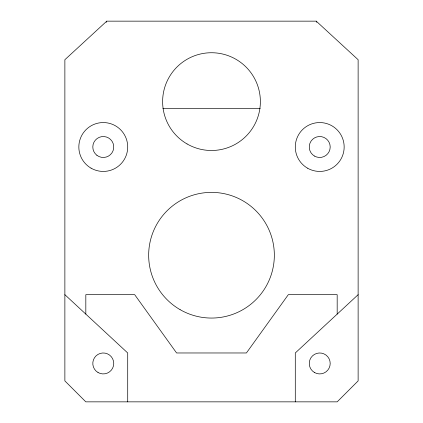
<?xml version="1.0" encoding="UTF-8"?>
<svg xmlns="http://www.w3.org/2000/svg" width="423" height="423" viewBox="0 0 423 423"><rect width="100%" height="100%" fill="white"/><g stroke="black" fill="none" stroke-linecap="round" stroke-linejoin="round"><path stroke-width="0.63" d="M106.194 22.34L106.765 21.15L316.235 21.15L358.128 59.717L358.128 380.901L337.179 401.85L85.821 401.85L64.872 380.901L64.872 59.717L106.765 21.15M358.128 294.683L295.286 352.972L295.286 401.85M162.95 108.595L260.198 108.595M64.872 294.683L127.714 352.972L127.714 401.85M316.235 21.15L316.806 22.34M337.179 314.115L337.179 294.683L288.306 294.683L246.413 352.972L176.587 352.972L134.694 294.683L85.821 294.683L85.821 314.115M96.93 155.331A10.475 10.475 0 0 0 113.665 148.325A10.475 10.475 0 0 0 99.231 137.338A10.475 10.475 0 0 0 96.93 155.331M314.49 372.52A10.475 10.475 0 0 0 330.199 363.447A10.475 10.475 0 0 0 314.49 354.379A10.475 10.475 0 0 0 314.49 372.52M314.49 156.066A10.475 10.475 0 0 0 330.199 146.998A10.475 10.475 0 0 0 314.49 137.924A10.475 10.475 0 0 0 314.49 156.066M98.036 372.52A10.475 10.475 0 0 0 113.75 363.447A10.475 10.475 0 0 0 98.036 354.379A10.475 10.475 0 0 0 98.036 372.52M180.082 309.641A62.842 62.842 0 0 0 274.342 255.222A62.842 62.842 0 0 0 180.082 200.798A62.842 62.842 0 0 0 180.082 309.641M91.056 168.158A24.439 24.439 0 0 0 127.714 146.998A24.439 24.439 0 0 0 91.056 125.832A24.439 24.439 0 0 0 91.056 168.158M307.505 168.158A24.439 24.439 0 0 0 344.163 146.998A24.439 24.439 0 0 0 307.505 125.832A24.439 24.439 0 0 0 307.505 168.158M187.061 143.942A48.878 48.878 0 0 0 260.378 101.61A48.878 48.878 0 0 0 187.061 59.283A48.878 48.878 0 0 0 187.061 143.942"/></g></svg>
